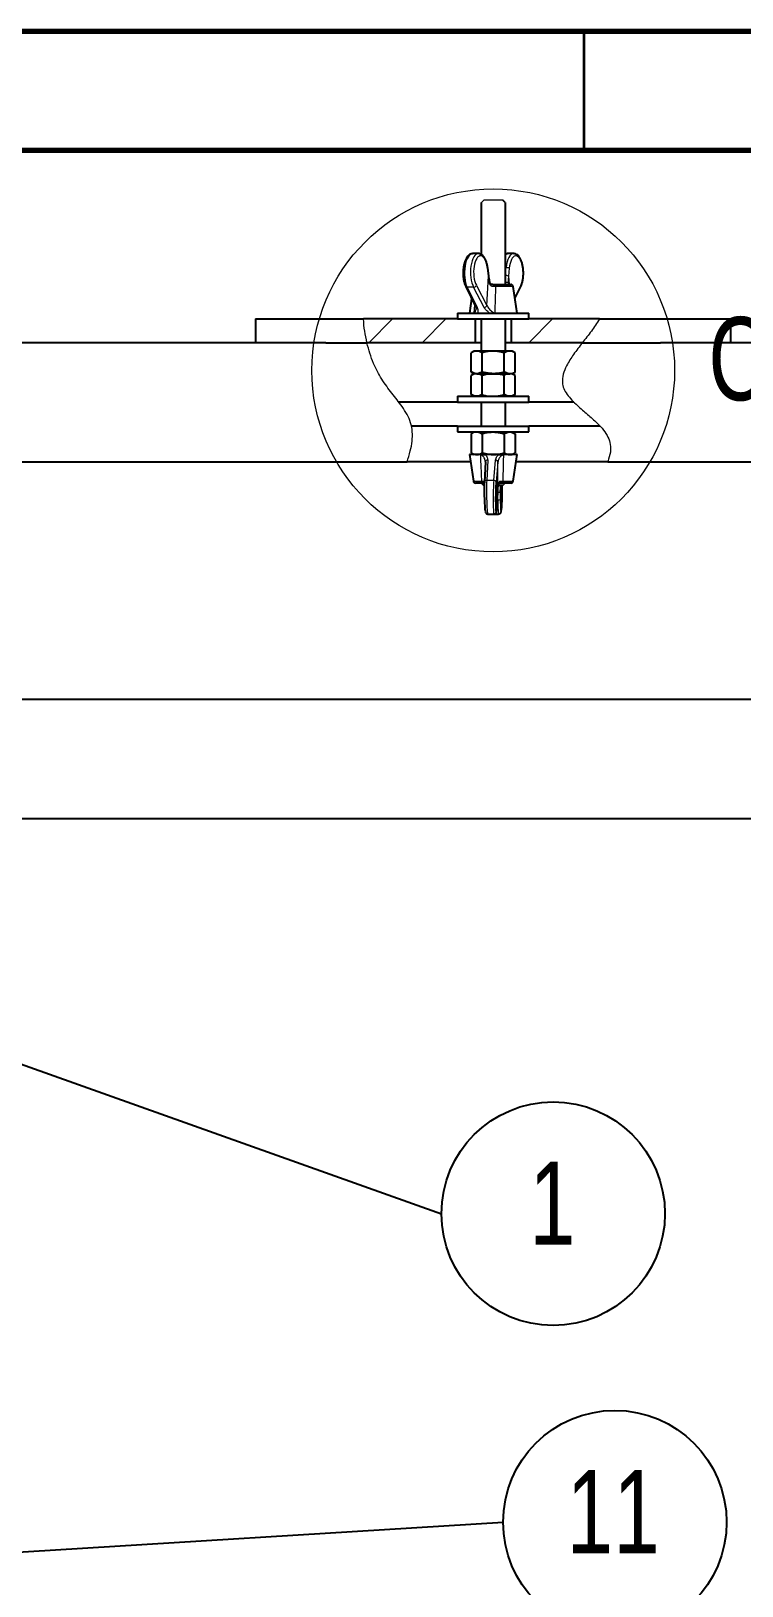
# Model space of a CAD drawing. Header units: millimetres. Extents: x 150 to 2050, y 50 to 2920.
# Drawn here: x 1367 to 1666, y 2266 to 2920 of the extents above; entities that cross this region are included whole.
import ezdxf

# ---------------------------------------------------------------- set-up
doc = ezdxf.new("R2010")
doc.units = ezdxf.units.MM
doc.layers.add('FORMAT', color=7, linetype='Continuous')
doc.styles.add('SLDTEXTSTYLE0', font='TXT', dxfattribs={"width": 0.75})
doc.dimstyles.new('SLDDIMSTYLE0', dxfattribs={"dimtxt": 0.18, "dimasz": 14.4, "dimexe": 0, "dimexo": 0.0625, "dimgap": 0, "dimtad": 0, "dimtih": 1, "dimtoh": 1, "dimdec": 0, "dimrnd": 1e-09, "dimzin": 0, "dimdsep": 46, "dimtxsty": 'Standard', "dimblk1": 'DOT', "dimblk2": 'DOT', "dimsah": 1, "dimcen": 0.09, "dimadec": 0, "dimazin": 0, "dimtfac": 14.4, "dimtdec": 0, "dimtofl": 0, "dimtmove": 0, "dimatfit": 3, "dimldrblk": 'DOT', "dimfxl": 1, "dimfrac": 2, "dimtolj": 1, "dimtzin": 0, "dimarcsym": 0})

# ---------------------------------------------------------------- blocks, each defined once
blk = doc.blocks.new('SW_NOTE_0_2')
at = {"layer": 'FORMAT', "color": 0, "ltscale": 10}
blk.add_circle((47, 0), 47, dxfattribs=at)
at = {"layer": 'FORMAT', "color": 0, "ltscale": 10, "insert": (46.65, 21.91), "char_height": 35, "attachment_point": 2, "style": 'SLDTEXTSTYLE0'}
blk.add_mtext('1', dxfattribs=at)
blk = doc.blocks.new('_Dot')
at = {"color": 0, "linetype": 'ByBlock', "lineweight": -2}
blk.add_line((-0.5, 0), (-1, 0), dxfattribs=at)
at = {"color": 0, "linetype": 'ByBlock', "const_width": 0.5}
blk.add_lwpolyline([(-0.25, 0, 1), (0.25, 0, 1)], format="xyb", close=True, dxfattribs=at)
blk = doc.blocks.new('SW_NOTE_0_13')
at = {"layer": 'FORMAT', "color": 0, "ltscale": 10}
blk.add_circle((47, 0), 47, dxfattribs=at)
at = {"layer": 'FORMAT', "color": 0, "ltscale": 10, "insert": (46.29, 21.91), "char_height": 35, "attachment_point": 2, "style": 'SLDTEXTSTYLE0'}
blk.add_mtext('11', dxfattribs=at)

msp = doc.modelspace()

# ---------------------------------------------------------------- hatches: boundary and pattern name
at = {"layer": 'FORMAT', "linetype": 'Continuous', "lineweight": 18, "ltscale": 10}
h = msp.add_hatch(dxfattribs=at)
h.set_pattern_fill('ANSI32', color=256, scale=5, style=0)
edge = h.paths.add_edge_path(flags=0)
edge.add_line((1554.18, 2798.97), (1507.06, 2798.97))
edge.add_spline(control_points=[(1507.06, 2798.97), (1507.31, 2795.56), (1507.8, 2792.21), (1508.56, 2788.97)], knot_values=[0.149055, 0.149055, 0.149055, 0.149055, 0.168992, 0.168992, 0.168992, 0.168992], weights=[1, 1, 1, 1], degree=3, periodic=0)
edge.add_line((1508.56, 2788.97), (1554.18, 2788.97))
edge.add_line((1554.18, 2788.97), (1554.18, 2798.97))
h = msp.add_hatch(dxfattribs=at)
h.set_pattern_fill('ANSI32', color=256, scale=5, style=0)
edge = h.paths.add_edge_path(flags=0)
edge.add_line((1606.44, 2798.97), (1569.18, 2798.97))
edge.add_line((1569.18, 2798.97), (1569.18, 2788.97))
edge.add_line((1569.18, 2788.97), (1599.17, 2788.97))
edge.add_spline(control_points=[(1599.17, 2788.97), (1601.69, 2792.21), (1604.34, 2795.55), (1606.44, 2798.97)], knot_values=[0.761896, 0.761896, 0.761896, 0.761896, 0.786457, 0.786457, 0.786457, 0.786457], weights=[1, 1, 1, 1], degree=3, periodic=0)

# ---------------------------------------------------------------- linework, layer by layer
at = {"color": 7, "linetype": 'Continuous', "lineweight": 70, "ltscale": 10}
for p, q in [((150, 2920), (2050, 2920)), ((200, 2870), (2000, 2870))]:
    msp.add_line(p, q, dxfattribs=at)
at = {"color": 7, "linetype": 'Continuous', "lineweight": 35, "ltscale": 10}
msp.add_line((1600, 2870), (1600, 2920), dxfattribs=at)
at = {"color": 7, "linetype": 'Continuous', "lineweight": 18, "ltscale": 10}
for p, q in [((1557.68, 2848.97), (1556.68, 2847.97)), ((1565.68, 2848.97), (1557.68, 2848.97)), ((1565.68, 2728.97), (1566.68, 2729.97))]:
    msp.add_line(p, q, dxfattribs=at)
at = {"color": 7, "linetype": 'Continuous', "lineweight": 25, "ltscale": 10}
for p, q in [((1556.68, 2826.06), (1556.68, 2847.97)), ((1566.68, 2847.97), (1565.68, 2848.97)), ((1566.68, 2847.97), (1566.68, 2813.47)), ((1555.41, 2826.47), (1553.09, 2826.47)), ((1570.28, 2826.47), (1567.96, 2826.47)), ((1559.78, 2817.13), (1559.35, 2820.42)), ((1550.09, 2812.66), (1554.27, 2804.17)), ((1561.48, 2813.47), (1562.54, 2813.47)), ((1562.54, 2813.47), (1569.07, 2813.47)), ((1571.68, 2801.47), (1570.06, 2812.61)), ((1570.79, 2807.6), (1573.28, 2812.66)), ((1552.58, 2807.6), (1551.68, 2801.47)), ((1554.26, 2804.19), (1554.27, 2804.17)), ((1461.68, 2798.97), (1461.68, 2788.97)), ((1461.68, 2798.97), (1507.06, 2798.97)), ((1546.68, 2798.97), (1507.06, 2798.97)), ((1546.68, 2801.47), (1546.68, 2798.97)), ((1546.68, 2801.47), (1576.68, 2801.47)), ((1546.68, 2798.97), (1576.68, 2798.97)), ((1554.18, 2788.97), (1554.18, 2798.97)), ((1556.68, 2785.47), (1556.68, 2798.97)), ((1566.68, 2798.97), (1566.68, 2785.47)), ((1569.18, 2798.97), (1569.18, 2788.97)), ((1576.68, 2798.97), (1576.68, 2801.47)), ((1606.44, 2798.97), (1576.68, 2798.97)), ((1606.44, 2798.97), (1661.68, 2798.97)), ((1661.68, 2788.97), (1661.68, 2798.97)), ((1491.26, 2788.97), (457.14, 2788.97)), ((1491.26, 2788.97), (1508.56, 2788.97)), ((1554.18, 2788.97), (1508.56, 2788.97)), ((1553.68, 2785.47), (1552.44, 2784.75)), ((1552.44, 2776.68), (1552.44, 2784.75)), ((1554.76, 2785.47), (1553.68, 2785.47)), ((1556.68, 2788.97), (1554.18, 2788.97)), ((1561.7, 2785.47), (1554.76, 2785.47)), ((1557.08, 2776.68), (1557.08, 2784.75)), ((1568.62, 2785.47), (1561.7, 2785.47)), ((1566.32, 2776.68), (1566.32, 2784.75)), ((1569.18, 2788.97), (1566.68, 2788.97)), ((1569.68, 2785.47), (1568.62, 2785.47)), ((1599.17, 2788.97), (1569.18, 2788.97)), ((1570.92, 2784.75), (1569.68, 2785.47)), ((1570.92, 2776.68), (1570.92, 2784.75)), ((1599.17, 2788.97), (1632.1, 2788.97)), ((1957.14, 2788.97), (1632.1, 2788.97)), ((1552.44, 2776.68), (1553.68, 2775.97)), ((1553.68, 2775.97), (1552.44, 2775.25)), ((1552.44, 2767.18), (1552.44, 2775.25)), ((1554.76, 2775.97), (1561.7, 2775.97)), ((1557.08, 2767.18), (1557.08, 2775.25)), ((1561.7, 2775.97), (1568.62, 2775.97)), ((1566.32, 2767.18), (1566.32, 2775.25)), ((1569.68, 2775.97), (1570.92, 2776.68)), ((1570.92, 2775.25), (1569.68, 2775.97)), ((1570.92, 2767.18), (1570.92, 2775.25)), ((1546.68, 2766.47), (1546.68, 2763.97)), ((1546.68, 2766.47), (1568.2, 2766.47)), ((1552.44, 2767.18), (1553.68, 2766.47)), ((1568.2, 2766.47), (1576.68, 2766.47)), ((1569.68, 2766.47), (1570.92, 2767.18)), ((1576.68, 2763.97), (1576.68, 2766.47)), ((1546.68, 2763.97), (1522.02, 2763.97)), ((1546.68, 2763.97), (1568.2, 2763.97)), ((1556.68, 2753.97), (1556.68, 2763.97)), ((1566.68, 2763.97), (1566.68, 2753.97)), ((1568.2, 2763.97), (1576.68, 2763.97)), ((1595.62, 2763.97), (1576.68, 2763.97)), ((1546.68, 2753.97), (1527.28, 2753.97)), ((1546.68, 2753.97), (1546.68, 2751.47)), ((1546.68, 2753.97), (1576.68, 2753.97)), ((1576.68, 2751.47), (1576.68, 2753.97)), ((1606.49, 2753.97), (1576.68, 2753.97)), ((1546.68, 2751.47), (1576.68, 2751.47)), ((1553.68, 2751.47), (1552.44, 2750.75)), ((1552.44, 2750.75), (1552.44, 2742.68)), ((1557.08, 2750.75), (1557.08, 2742.68)), ((1566.32, 2750.75), (1566.32, 2742.68)), ((1570.92, 2750.75), (1569.68, 2751.47)), ((1570.92, 2750.75), (1570.92, 2742.68)), ((457.14, 2738.97), (1525.43, 2738.97)), ((1552.12, 2738.97), (1525.43, 2738.97)), ((1551.68, 2741.97), (1553.31, 2730.83)), ((1556.4, 2741.97), (1551.68, 2741.97)), ((1552.44, 2742.68), (1553.68, 2741.97)), ((1556.4, 2741.97), (1556.4, 2741.97)), ((1556.68, 2741.95), (1556.68, 2741.97)), ((1558.38, 2738.87), (1557.95, 2730.39)), ((1563.97, 2741.97), (1558.31, 2741.97)), ((1565.98, 2741.97), (1565.98, 2741.97)), ((1571.68, 2741.97), (1565.98, 2741.97)), ((1569.68, 2741.97), (1570.92, 2742.68)), ((1570.06, 2730.83), (1571.68, 2741.97)), ((1609.86, 2738.97), (1571.24, 2738.97)), ((1609.86, 2738.97), (1957.14, 2738.97)), ((1557.45, 2729.97), (1554.3, 2729.97)), ((1556.68, 2729.97), (1557.68, 2728.97)), ((1557.94, 2729.97), (1557.45, 2729.97)), ((1557.91, 2728.97), (1557.68, 2728.97)), ((1557.95, 2730.32), (1557.95, 2730.39)), ((1563.45, 2723.11), (1563.55, 2726.41)), ((1563.55, 2726.41), (1563.55, 2726.42)), ((1565.68, 2728.97), (1563.8, 2728.97)), ((1565.21, 2729.97), (1564.32, 2729.97)), ((1569.07, 2729.97), (1565.21, 2729.97)), ((1563.45, 2723.11), (1563.45, 2723.13)), ((1559.42, 2716.97), (1561.98, 2716.97)), ((1561.98, 2716.97), (1563.94, 2716.97)), ((1957.14, 2638.97), (457.14, 2638.97)), ((457.14, 2588.97), (1957.14, 2588.97))]:
    msp.add_line(p, q, dxfattribs=at)
at = {"color": 8, "linetype": 'Continuous', "lineweight": 18, "ltscale": 10}
for p, q in [((1559.69, 2817.02), (1559.26, 2820.31)), ((1567.08, 2820.55), (1566.68, 2820.55)), ((1566.75, 2817.26), (1567.08, 2820.55)), ((1568.39, 2820.31), (1568.07, 2817.02)), ((1553.42, 2812.33), (1550.71, 2812.33)), ((1550.71, 2812.33), (1554.89, 2803.85)), ((1557.87, 2803.85), (1553.42, 2812.33)), ((1554.6, 2813.11), (1559.05, 2804.63)), ((1559.05, 2804.63), (1559.69, 2817.02)), ((1562.65, 2812.61), (1561.8, 2812.6)), ((1570.06, 2812.61), (1562.65, 2812.61)), ((1568.07, 2817.02), (1568.36, 2813.47)), ((1570.74, 2807.95), (1573.28, 2813.11)), ((1553.61, 2801.48), (1553.93, 2804.86)), ((1559.34, 2739.59), (1558.92, 2731.11)), ((1561.91, 2731.11), (1562.62, 2739.59)), ((1563.66, 2738.81), (1562.94, 2730.32)), ((1563.55, 2726.42), (1563.66, 2738.81)), ((1553.31, 2730.83), (1556.88, 2730.83)), ((1556.88, 2730.83), (1557.53, 2730.84)), ((1561.91, 2731.11), (1558.92, 2731.11)), ((1563.45, 2723.13), (1563.55, 2726.42)), ((1563.6, 2722.89), (1563.61, 2726.18)), ((1563.61, 2726.18), (1563.73, 2728.32)), ((1564.66, 2726.42), (1564.65, 2723.13)), ((1564.69, 2727.47), (1564.66, 2726.42)), ((1564.97, 2730.84), (1565.69, 2730.83)), ((1565.69, 2730.83), (1570.06, 2730.83))]:
    msp.add_line(p, q, dxfattribs=at)
at = {"color": 8, "linetype": 'Continuous', "lineweight": 18, "ltscale": 10, "flags": 128}
for points in [[(1559.35, 2820.42), (1559.35, 2820.41), (1559.33, 2820.36), (1559.26, 2820.31)], [(1559.78, 2817.13), (1559.78, 2817.12), (1559.76, 2817.07), (1559.69, 2817.02)], [(1560.28, 2814.32), (1560.28, 2814.31), (1560.26, 2814.27), (1560.19, 2814.21), (1560.08, 2814.15)], [(1561.48, 2813.47), (1561.54, 2813.45), (1561.59, 2813.41), (1561.65, 2813.33), (1561.69, 2813.22), (1561.74, 2813.09), (1561.77, 2812.94), (1561.79, 2812.77), (1561.8, 2812.6)], [(1556.88, 2730.83), (1556.9, 2730.65), (1556.94, 2730.49), (1557, 2730.34), (1557.07, 2730.21), (1557.15, 2730.11), (1557.25, 2730.03), (1557.34, 2729.99), (1557.45, 2729.97)], [(1563.8, 2729.2), (1563.79, 2729.23), (1563.76, 2729.29)], [(1565.21, 2729.97), (1565.3, 2729.99), (1565.38, 2730.03), (1565.46, 2730.11), (1565.53, 2730.21), (1565.58, 2730.34), (1565.63, 2730.49), (1565.67, 2730.65), (1565.69, 2730.83)]]:
    msp.add_lwpolyline(points, dxfattribs=at)
at = {"color": 7, "linetype": 'Continuous', "lineweight": 18, "ltscale": 10}
msp.add_circle((1561.68, 2777.36), 76.28, dxfattribs=at)
at = {"color": 8, "linetype": 'Continuous', "lineweight": 18, "ltscale": 100}
for centre, radius, start, end in [((1566.89, 2814.35), 2.91, 66.24719, 92.81753), ((1567.22, 2817.65), 2.91, 66.24719, 92.81753), ((1550.66, 2813), 0.674, 210.98499, 273.99008), ((1553.41, 2813.63), 1.3, 270.6607, 336.71167), ((1560.81, 2812.8), 1.85, 354.11692, 21.11563), ((1567.05, 2812.46), 1.94, 60.72772, 100.87316), ((1572.76, 2812.89), 0.567, 335.04844, 22.90794), ((1554.85, 2804.52), 0.674, 210.97231, 273.99088), ((1557.86, 2805.15), 1.3, 270.6607, 336.71167), ((1559.24, 2738.72), 0.88, 83.67231, 169.73534), ((1562.71, 2738.64), 0.96, 10.25745, 95.3535), ((1558.55, 2730.89), 1.02, 182.46759, 233.58942), ((1558.82, 2730.23), 0.88, 83.67231, 169.73534), ((1562, 2730.15), 0.96, 10.25745, 95.3535), ((1563.85, 2727.52), 1.37, 259.71906, 306.28421), ((1564.14, 2730.78), 0.834, 282.48402, 4.10539), ((1563.84, 2724.23), 1.37, 259.71906, 306.28421)]:
    msp.add_arc(centre, radius, start, end, dxfattribs=at)
at = {"color": 7, "linetype": 'Continuous', "lineweight": 25, "ltscale": 100}
for centre, start, end in [((1569.07, 2812.47), 8.29714, 90), ((1554.3, 2730.97), 188.29714, 270), ((1569.07, 2730.97), 270, 351.70286)]:
    msp.add_arc(centre, 1, start, end, dxfattribs=at)
at = {"color": 8, "linetype": 'Continuous', "lineweight": 18, "ltscale": 100}
for centre, major_axis, ratio, start_param, end_param in [((1552.98, 2818.47), (0.13, 8), 0.424798, 0.007167, 2.452804), ((1555.52, 2818.47), (-0.13, 8), 0.424798, 6.268939, 8.721656), ((1556.42, 2818.49), (-0.13, 7), 0.424767, 4.967705, 8.720633), ((1570.39, 2818.47), (-0.13, 8), 0.424798, 6.28174, 7.583309), ((1571.29, 2818.49), (-0.13, 7), 0.424767, 3.829359, 7.582286), ((1559.3, 2724.97), (-0.12, 8), 0.056129, 0.695097, 3.140734), ((1562.1, 2724.97), (0.12, 8), 0.056129, 0.696814, 3.142869), ((1563.1, 2724.95), (0.12, 7), 0.056125, 3.034567, 4.449864), ((1564.07, 2724.97), (0.12, 8), 0.056129, 1.835161, 3.142298), ((1565.06, 2724.95), (0.12, 7), 0.056125, 1.835283, 3.43728)]:
    msp.add_ellipse(centre, major_axis=major_axis, ratio=ratio, start_param=start_param, end_param=end_param, dxfattribs=at)
at = {"color": 7, "linetype": 'Continuous', "lineweight": 25, "ltscale": 100}
for centre, major_axis, ratio, start_param, end_param in [((1567.85, 2818.47), (0.13, 8), 0.424798, 0.007167, 0.389492), ((1558.3, 2724.95), (-0.12, 7), 0.056125, 0.694974, 2.853068), ((1563.1, 2724.95), (0.12, 7), 0.056125, 0.696937, 3.034567), ((1565.06, 2724.95), (0.12, 7), 0.056125, 3.43728, 5.324657)]:
    msp.add_ellipse(centre, major_axis=major_axis, ratio=ratio, start_param=start_param, end_param=end_param, dxfattribs=at)
at = {"color": 7, "linetype": 'Continuous', "lineweight": 25, "ltscale": 10}
for points, knots in [([(1553.12, 2826.44), (1552.89, 2826.44), (1552.39, 2826.42), (1551.67, 2826.05), (1550.98, 2825.43), (1550.36, 2824.55), (1549.83, 2823.41), (1549.42, 2822.05), (1549.13, 2820.56), (1548.99, 2818.99), (1548.99, 2817.41), (1549.14, 2815.87), (1549.42, 2814.43), (1549.76, 2813.37), (1550.01, 2812.82), (1550.09, 2812.66)], [0, 0, 0, 0, 0.055899, 0.125505, 0.198581, 0.279634, 0.366139, 0.452486, 0.5377, 0.622204, 0.706451, 0.790817, 0.875624, 0.961397, 1, 1, 1, 1]), ([(1559.35, 2820.42), (1559.31, 2820.69), (1559.2, 2821.46), (1558.91, 2822.66), (1558.44, 2823.94), (1557.83, 2825.03), (1557.13, 2825.84), (1556.34, 2826.3), (1555.76, 2826.51), (1555.47, 2826.46), (1555.44, 2826.46)], [0, 0, 0, 0, 0.082389, 0.239817, 0.399072, 0.561488, 0.728326, 0.862521, 0.988077, 1, 1, 1, 1]), ([(1567.9, 2826.43), (1567.78, 2826.43), (1567.37, 2826.45), (1566.95, 2826.3), (1566.7, 2826.1), (1566.68, 2826.08)], [0, 0, 0, 0, 0.289292, 0.938585, 1, 1, 1, 1]), ([(1573.28, 2812.66), (1573.37, 2812.85), (1573.63, 2813.44), (1573.97, 2814.55), (1574.25, 2816.02), (1574.38, 2817.57), (1574.36, 2819.15), (1574.21, 2820.71), (1573.91, 2822.18), (1573.49, 2823.52), (1572.93, 2824.67), (1572.27, 2825.57), (1571.53, 2826.15), (1570.83, 2826.46), (1570.4, 2826.44), (1570.24, 2826.43)], [0, 0, 0, 0, 0.045231, 0.131919, 0.217466, 0.302138, 0.386409, 0.470694, 0.555285, 0.640648, 0.727436, 0.816444, 0.891975, 0.960861, 1, 1, 1, 1]), ([(1560.29, 2814.32), (1560.25, 2814.48), (1560.02, 2815.42), (1559.9, 2816.36), (1559.8, 2817.13)], [0, 0, 0, 0, 0.175436, 1, 1, 1, 1]), ([(1561.47, 2813.49), (1561.36, 2813.48), (1561.08, 2813.48), (1560.75, 2813.59), (1560.53, 2813.75), (1560.37, 2814.01), (1560.31, 2814.23), (1560.29, 2814.32)], [0, 0, 0, 0, 0.163678, 0.432527, 0.674301, 0.850093, 1, 1, 1, 1]), ([(1554.24, 2804.18), (1554.33, 2804), (1554.52, 2803.59), (1554.52, 2803.29), (1554.52, 2803.12)], [0, 0, 0, 0, 0.438735, 1, 1, 1, 1]), ([(1554.76, 2785.47), (1554.71, 2785.47), (1554.29, 2785.46), (1553.51, 2785.31), (1552.8, 2784.94), (1552.44, 2784.75)], [0, 0, 0, 0, 0.070086, 0.530782, 1, 1, 1, 1]), ([(1557.08, 2784.75), (1556.7, 2784.95), (1555.94, 2785.36), (1555.16, 2785.43), (1554.76, 2785.47)], [0, 0, 0, 0, 0.495458, 1, 1, 1, 1]), ([(1561.7, 2785.47), (1561.28, 2785.46), (1559.71, 2785.42), (1558.19, 2785.04), (1557.08, 2784.75)], [0, 0, 0, 0, 0.268634, 1, 1, 1, 1]), ([(1566.32, 2784.75), (1565.93, 2784.86), (1564.42, 2785.28), (1562.86, 2785.39), (1561.7, 2785.47)], [0, 0, 0, 0, 0.257551, 1, 1, 1, 1]), ([(1568.62, 2785.47), (1568.56, 2785.47), (1568.15, 2785.46), (1567.37, 2785.31), (1566.67, 2784.94), (1566.32, 2784.75)], [0, 0, 0, 0, 0.070086, 0.530782, 1, 1, 1, 1]), ([(1570.92, 2784.75), (1570.55, 2784.95), (1569.79, 2785.36), (1569.01, 2785.43), (1568.62, 2785.47)], [0, 0, 0, 0, 0.495458, 1, 1, 1, 1]), ([(1554.76, 2775.97), (1554.71, 2775.97), (1554.29, 2775.98), (1553.51, 2776.13), (1552.8, 2776.5), (1552.44, 2776.68)], [0, 0, 0, 0, 0.070086, 0.530782, 1, 1, 1, 1]), ([(1554.76, 2775.97), (1554.71, 2775.97), (1554.29, 2775.96), (1553.51, 2775.81), (1552.8, 2775.44), (1552.44, 2775.25)], [0, 0, 0, 0, 0.070086, 0.530782, 1, 1, 1, 1]), ([(1557.08, 2776.68), (1556.7, 2776.48), (1555.94, 2776.08), (1555.16, 2776.01), (1554.76, 2775.97)], [0, 0, 0, 0, 0.495458, 1, 1, 1, 1]), ([(1557.08, 2775.25), (1556.7, 2775.45), (1555.94, 2775.86), (1555.16, 2775.93), (1554.76, 2775.97)], [0, 0, 0, 0, 0.495458, 1, 1, 1, 1]), ([(1561.7, 2775.97), (1561.28, 2775.98), (1559.71, 2776.02), (1558.19, 2776.4), (1557.08, 2776.68)], [0, 0, 0, 0, 0.268634, 1, 1, 1, 1]), ([(1566.32, 2776.68), (1565.93, 2776.58), (1564.42, 2776.16), (1562.86, 2776.05), (1561.7, 2775.97)], [0, 0, 0, 0, 0.257551, 1, 1, 1, 1]), ([(1568.62, 2775.97), (1568.56, 2775.97), (1568.15, 2775.98), (1567.37, 2776.13), (1566.67, 2776.5), (1566.32, 2776.68)], [0, 0, 0, 0, 0.070086, 0.530782, 1, 1, 1, 1]), ([(1570.92, 2775.25), (1570.55, 2775.45), (1569.79, 2775.86), (1569.01, 2775.93), (1568.62, 2775.97)], [0, 0, 0, 0, 0.495458, 1, 1, 1, 1]), ([(1554.76, 2766.47), (1554.71, 2766.47), (1554.29, 2766.48), (1553.51, 2766.63), (1552.8, 2767), (1552.44, 2767.18)], [0, 0, 0, 0, 0.070086, 0.530782, 1, 1, 1, 1]), ([(1557.08, 2767.18), (1556.7, 2766.98), (1555.94, 2766.58), (1555.16, 2766.51), (1554.76, 2766.47)], [0, 0, 0, 0, 0.495458, 1, 1, 1, 1]), ([(1561.7, 2766.47), (1562.12, 2766.48), (1563.68, 2766.52), (1565.2, 2766.9), (1566.32, 2767.18)], [0, 0, 0, 0, 0.268634, 1, 1, 1, 1]), ([(1568.62, 2766.47), (1568.56, 2766.47), (1568.15, 2766.48), (1567.37, 2766.63), (1566.67, 2767), (1566.32, 2767.18)], [0, 0, 0, 0, 0.070086, 0.530782, 1, 1, 1, 1]), ([(1570.92, 2767.18), (1570.55, 2766.98), (1569.79, 2766.58), (1569.01, 2766.51), (1568.62, 2766.47)], [0, 0, 0, 0, 0.495458, 1, 1, 1, 1]), ([(1554.76, 2751.47), (1554.82, 2751.47), (1555.23, 2751.46), (1556.02, 2751.31), (1556.72, 2750.94), (1557.08, 2750.75)], [0, 0, 0, 0, 0.070086, 0.530782, 1, 1, 1, 1]), ([(1557.08, 2750.75), (1557.47, 2750.86), (1558.97, 2751.28), (1560.54, 2751.39), (1561.7, 2751.47)], [0, 0, 0, 0, 0.257551, 1, 1, 1, 1]), ([(1561.7, 2751.47), (1562.12, 2751.46), (1563.68, 2751.42), (1565.2, 2751.04), (1566.32, 2750.75)], [0, 0, 0, 0, 0.268634, 1, 1, 1, 1]), ([(1566.32, 2750.75), (1566.69, 2750.95), (1567.44, 2751.36), (1568.22, 2751.43), (1568.62, 2751.47)], [0, 0, 0, 0, 0.495458, 1, 1, 1, 1]), ([(1568.62, 2751.47), (1568.67, 2751.47), (1569.09, 2751.46), (1569.86, 2751.31), (1570.57, 2750.94), (1570.92, 2750.75)], [0, 0, 0, 0, 0.070086, 0.530782, 1, 1, 1, 1]), ([(1552.44, 2742.68), (1552.82, 2742.48), (1553.58, 2742.08), (1554.36, 2742.01), (1554.76, 2741.97)], [0, 0, 0, 0, 0.495458, 1, 1, 1, 1]), ([(1554.76, 2741.97), (1554.82, 2741.97), (1555.23, 2741.98), (1556.02, 2742.13), (1556.72, 2742.5), (1557.08, 2742.68)], [0, 0, 0, 0, 0.070086, 0.530782, 1, 1, 1, 1]), ([(1556.4, 2741.97), (1556.8, 2741.97), (1557.39, 2741.97), (1558.1, 2741.97), (1558.31, 2741.97)], [0, 0, 0, 0, 0.688616, 1, 1, 1, 1]), ([(1557.08, 2742.68), (1557.47, 2742.58), (1558.97, 2742.16), (1560.54, 2742.05), (1561.7, 2741.97)], [0, 0, 0, 0, 0.257551, 1, 1, 1, 1]), ([(1561.7, 2741.97), (1562.12, 2741.98), (1563.68, 2742.02), (1565.2, 2742.4), (1566.32, 2742.68)], [0, 0, 0, 0, 0.268634, 1, 1, 1, 1]), ([(1563.97, 2741.97), (1564.14, 2741.97), (1564.86, 2741.97), (1565.5, 2741.97), (1565.98, 2741.97)], [0, 0, 0, 0, 0.235602, 1, 1, 1, 1]), ([(1566.32, 2742.68), (1566.69, 2742.48), (1567.44, 2742.08), (1568.22, 2742.01), (1568.62, 2741.97)], [0, 0, 0, 0, 0.495458, 1, 1, 1, 1]), ([(1568.62, 2741.97), (1568.67, 2741.97), (1569.09, 2741.98), (1569.86, 2742.13), (1570.57, 2742.5), (1570.92, 2742.68)], [0, 0, 0, 0, 0.070086, 0.530782, 1, 1, 1, 1]), ([(1563.57, 2726.64), (1563.58, 2726.8), (1563.6, 2727.65), (1563.72, 2728.5), (1563.83, 2729.2)], [0, 0, 0, 0, 0.179684, 1, 1, 1, 1]), ([(1563.8, 2729.2), (1563.82, 2729.32), (1563.85, 2729.54), (1563.93, 2729.78), (1564.01, 2729.9), (1564.04, 2729.92), (1564.06, 2729.96), (1564.27, 2729.96), (1564.34, 2729.96)], [0, 0, 0, 0, 0.157791, 0.294205, 0.431412, 0.569001, 0.847896, 1, 1, 1, 1]), ([(1564.78, 2728.97), (1564.74, 2728.42), (1564.67, 2727.57), (1564.66, 2726.72), (1564.66, 2726.42)], [0, 0, 0, 0, 0.64585, 1, 1, 1, 1]), ([(1561.98, 2716.99), (1562.05, 2716.99), (1562.24, 2716.97), (1562.51, 2717.1), (1562.74, 2717.29), (1562.88, 2717.49), (1562.98, 2717.69), (1563.05, 2717.94), (1563.13, 2718.32), (1563.21, 2719.01), (1563.3, 2720.02), (1563.37, 2721.25), (1563.42, 2722.32), (1563.44, 2722.96), (1563.45, 2723.11)], [0, 0, 0, 0, 0.020815, 0.06012, 0.093935, 0.126558, 0.163829, 0.225253, 0.33725, 0.487534, 0.646929, 0.800074, 0.95155, 1, 1, 1, 1]), ([(1558.33, 2718.07), (1558.35, 2717.98), (1558.38, 2717.81), (1558.46, 2717.6), (1558.61, 2717.33), (1558.88, 2717.1), (1559.18, 2716.97), (1559.37, 2716.98), (1559.43, 2716.99)], [0, 0, 0, 0, 0.257757, 0.47479, 0.635655, 0.778362, 0.931259, 1, 1, 1, 1]), ([(1563.94, 2716.99), (1564.02, 2716.99), (1564.22, 2716.98), (1564.5, 2717.12), (1564.72, 2717.31), (1564.86, 2717.51), (1564.95, 2717.72), (1565, 2717.88), (1565.03, 2718.02), (1565.04, 2718.08)], [0, 0, 0, 0, 0.092623, 0.230413, 0.350525, 0.467733, 0.60555, 0.844129, 1, 1, 1, 1])]:
    msp.add_open_spline(points, degree=3, knots=knots, dxfattribs=at)
at = {"color": 8, "linetype": 'Continuous', "lineweight": 18, "ltscale": 10}
for points, knots in [([(1560.08, 2814.15), (1559.98, 2814.81), (1559.82, 2815.76), (1559.72, 2816.72), (1559.69, 2817.02)], [0, 0, 0, 0, 0.6850271, 1, 1, 1, 1]), ([(1561.8, 2812.6), (1561.59, 2812.61), (1561.19, 2812.62), (1560.7, 2812.89), (1560.35, 2813.29), (1560.17, 2813.74), (1560.1, 2814.04), (1560.08, 2814.15)], [0, 0, 0, 0, 0.248699, 0.457464, 0.666427, 0.875589, 1, 1, 1, 1]), ([(1562.65, 2812.61), (1562.58, 2810.26), (1562.46, 2806.55), (1562.34, 2802.84), (1562.29, 2801.48)], [0, 0, 0, 0, 0.633346, 1, 1, 1, 1]), ([(1567.38, 2813.47), (1567.22, 2813.48), (1566.96, 2813.5), (1566.76, 2813.69), (1566.7, 2813.86), (1566.68, 2813.93)], [0, 0, 0, 0, 0.5265264, 0.8197675, 1, 1, 1, 1]), ([(1568.07, 2817.02), (1568.03, 2816.36), (1567.98, 2815.41), (1567.99, 2814.45), (1568, 2814.15)], [0, 0, 0, 0, 0.685002, 1, 1, 1, 1]), ([(1568, 2814.15), (1567.99, 2813.92), (1567.99, 2813.66), (1568, 2813.48), (1568, 2813.47)], [0, 0, 0, 0, 0.940082, 1, 1, 1, 1]), ([(1559.05, 2804.63), (1559.31, 2804.15), (1559.85, 2803.18), (1561.09, 2802.08), (1562, 2801.63), (1562.29, 2801.48)], [0, 0, 0, 0, 0.401184, 0.804193, 1, 1, 1, 1]), ([(1553.61, 2801.48), (1553.86, 2801.7), (1554.37, 2802.15), (1554.45, 2802.8), (1554.49, 2803.14)], [0, 0, 0, 0, 0.4836915, 1, 1, 1, 1]), ([(1553.61, 2801.47), (1553.61, 2801.47), (1553.61, 2801.47), (1553.61, 2801.48), (1553.61, 2801.48)], [0, 0, 0, 0, 0.0542743, 1, 1, 1, 1]), ([(1554.89, 2803.85), (1555.09, 2803.3), (1555.4, 2802.44), (1555.12, 2801.72), (1555.03, 2801.47)], [0, 0, 0, 0, 0.646925, 1, 1, 1, 1]), ([(1560.15, 2801.47), (1559.63, 2801.86), (1558.64, 2802.6), (1558.11, 2803.45), (1557.87, 2803.85)], [0, 0, 0, 0, 0.536084, 1, 1, 1, 1]), ([(1562.29, 2801.48), (1562.29, 2801.48), (1562.3, 2801.47), (1562.3, 2801.47), (1562.3, 2801.47)], [0, 0, 0, 0, 0.9457257, 1, 1, 1, 1]), ([(1556.4, 2741.96), (1556.4, 2741.96), (1556.4, 2741.97), (1556.4, 2741.97), (1556.4, 2741.97)], [0, 0, 0, 0, 0.9457257, 1, 1, 1, 1]), ([(1558.38, 2738.81), (1558.33, 2739.29), (1558.24, 2740.26), (1557.42, 2741.36), (1556.65, 2741.81), (1556.4, 2741.96)], [0, 0, 0, 0, 0.401184, 0.804193, 1, 1, 1, 1]), ([(1556.88, 2730.83), (1556.77, 2733.18), (1556.61, 2736.89), (1556.46, 2740.6), (1556.4, 2741.96)], [0, 0, 0, 0, 0.633346, 1, 1, 1, 1]), ([(1558.31, 2741.97), (1558.65, 2741.57), (1559.27, 2740.84), (1559.32, 2739.99), (1559.34, 2739.59)], [0, 0, 0, 0, 0.536084, 1, 1, 1, 1]), ([(1562.62, 2739.59), (1562.75, 2740.14), (1562.95, 2741), (1563.7, 2741.72), (1563.97, 2741.97)], [0, 0, 0, 0, 0.646925, 1, 1, 1, 1]), ([(1565.97, 2741.96), (1565.6, 2741.74), (1564.76, 2741.25), (1563.92, 2740.13), (1563.75, 2739.26), (1563.66, 2738.81)], [0, 0, 0, 0, 0.279193, 0.628993, 1, 1, 1, 1]), ([(1565.97, 2741.96), (1565.91, 2739.33), (1565.82, 2735.62), (1565.72, 2731.9), (1565.69, 2730.83)], [0, 0, 0, 0, 0.709408, 1, 1, 1, 1]), ([(1565.98, 2741.97), (1565.98, 2741.97), (1565.98, 2741.97), (1565.98, 2741.96), (1565.97, 2741.96)], [0, 0, 0, 0, 0.054274, 1, 1, 1, 1]), ([(1557.53, 2730.84), (1557.69, 2730.85), (1557.85, 2730.86), (1557.97, 2730.76), (1557.97, 2730.75)], [0, 0, 0, 0, 0.952202, 1, 1, 1, 1]), ([(1563.55, 2726.42), (1563.58, 2727.08), (1563.62, 2728.03), (1563.73, 2728.99), (1563.76, 2729.29)], [0, 0, 0, 0, 0.685002, 1, 1, 1, 1]), ([(1563.76, 2729.29), (1563.79, 2729.51), (1563.86, 2729.96), (1564.08, 2730.48), (1564.42, 2730.77), (1564.73, 2730.84), (1564.92, 2730.84), (1564.97, 2730.84)], [0, 0, 0, 0, 0.250533, 0.502667, 0.720928, 0.927461, 1, 1, 1, 1])]:
    msp.add_open_spline(points, degree=3, knots=knots, dxfattribs=at)
at = {"color": 7, "linetype": 'Continuous', "lineweight": 18, "ltscale": 10}
for points, knots in [([(1508.56, 2788.97), (1508.22, 2790.61), (1507.52, 2793.9), (1507.22, 2797.28), (1507.06, 2798.97)], [0, 0, 0, 0, 0.497842, 1, 1, 1, 1]), ([(1606.44, 2798.97), (1605.3, 2797.26), (1603.02, 2793.83), (1600.46, 2790.59), (1599.17, 2788.97)], [0, 0, 0, 0, 0.498999, 1, 1, 1, 1]), ([(1525.43, 2738.97), (1525.92, 2740.46), (1526.86, 2743.29), (1527.64, 2747.53), (1527.77, 2751.55), (1527.06, 2755.38), (1525.47, 2758.93), (1522.8, 2763.09), (1518.98, 2767.83), (1514.58, 2773.62), (1511.64, 2779.36), (1509.7, 2784.54), (1508.94, 2787.49), (1508.56, 2788.97)], [0, 0, 0, 0, 0.085264, 0.161259, 0.232933, 0.301686, 0.370655, 0.442389, 0.568831, 0.700613, 0.835422, 0.917039, 1, 1, 1, 1]), ([(1599.17, 2788.97), (1597.92, 2787.35), (1595.52, 2784.26), (1592.68, 2779.88), (1590.99, 2775.89), (1590.57, 2772.53), (1591.29, 2769.61), (1592.74, 2767.16), (1594.74, 2764.8), (1597.63, 2762.01), (1601.31, 2758.88), (1605.08, 2755.57), (1608.06, 2752.42), (1610.05, 2749.43), (1611.04, 2746.23), (1611.11, 2742.64), (1610.31, 2740.3), (1609.86, 2738.97)], [0, 0, 0, 0, 0.102352, 0.195244, 0.259625, 0.317791, 0.360689, 0.40722, 0.458764, 0.514708, 0.607637, 0.699946, 0.765016, 0.823743, 0.877495, 0.930341, 1, 1, 1, 1]), ([(1557.08, 2775.25), (1557.47, 2775.36), (1558.97, 2775.78), (1560.54, 2775.89), (1561.7, 2775.97)], [0, 0, 0, 0, 0.257551, 1, 1, 1, 1]), ([(1561.7, 2775.97), (1562.12, 2775.96), (1563.68, 2775.92), (1565.2, 2775.54), (1566.32, 2775.25)], [0, 0, 0, 0, 0.268634, 1, 1, 1, 1]), ([(1568.62, 2775.97), (1568.56, 2775.97), (1568.15, 2775.96), (1567.37, 2775.81), (1566.67, 2775.44), (1566.32, 2775.25)], [0, 0, 0, 0, 0.070086, 0.530782, 1, 1, 1, 1]), ([(1570.92, 2776.68), (1570.55, 2776.48), (1569.79, 2776.08), (1569.01, 2776.01), (1568.62, 2775.97)], [0, 0, 0, 0, 0.495458, 1, 1, 1, 1]), ([(1557.08, 2767.18), (1557.47, 2767.08), (1558.97, 2766.66), (1560.54, 2766.55), (1561.7, 2766.47)], [0, 0, 0, 0, 0.257551, 1, 1, 1, 1]), ([(1552.44, 2750.75), (1552.82, 2750.95), (1553.58, 2751.36), (1554.36, 2751.43), (1554.76, 2751.47)], [0, 0, 0, 0, 0.495458, 1, 1, 1, 1])]:
    msp.add_open_spline(points, degree=3, knots=knots, dxfattribs=at)

# ---------------------------------------------------------------- block references
at = {"layer": 'FORMAT', "ltscale": 10}
for name, p in [('SW_NOTE_0_2', (1539.9, 2422.83)), ('SW_NOTE_0_13', (1565.84, 2293.13))]:
    msp.add_blockref(name, p, dxfattribs=at)

# ---------------------------------------------------------------- texts
at = {"color": 7, "linetype": 'Continuous', "lineweight": 18, "ltscale": 10, "insert": (1652.17, 2799.78), "char_height": 35, "attachment_point": 1, "style": 'SLDTEXTSTYLE0'}
msp.add_mtext('C', dxfattribs=at)

# ---------------------------------------------------------------- leaders
at = {"layer": 'FORMAT', "ltscale": 10}
for points in [[(1196.34, 2545.13), (1539.9, 2422.83)], [(1287.05, 2275.9), (1565.84, 2293.13)]]:
    msp.add_leader(points, dimstyle='SLDDIMSTYLE0', dxfattribs=at)

doc.saveas('drawing.dxf')
